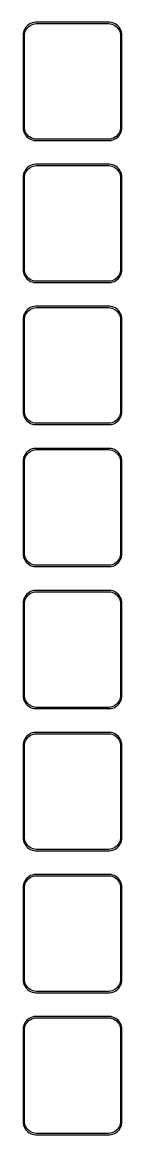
# Model space of a CAD drawing. Header units: metres. Extents: x -19 to 19, y 788 to 1588.
# Drawn here: x -18.8 to 18.8, y 1165.5 to 1588.5 of the extents above; entities that cross this region are included whole.
import ezdxf

# ---------------------------------------------------------------- set-up
doc = ezdxf.new("R2010")
doc.units = ezdxf.units.M

msp = doc.modelspace()

# ---------------------------------------------------------------- linework, layer by layer
for p, q in [((-17.7951, 1586.44), (-18.1315, 1585.91)), ((-17.3948, 1586.92), (-17.7951, 1586.44)), ((-16.9371, 1587.35), (-17.3948, 1586.92)), ((-17.3428, 1586.04), (-16.9626, 1586.5)), ((-16.9626, 1586.5), (-16.5278, 1586.91)), ((-16.4291, 1587.72), (-16.9371, 1587.35)), ((-16.5278, 1586.91), (-16.0452, 1587.26)), ((-15.8789, 1588.02), (-16.4291, 1587.72)), ((-16.0452, 1587.26), (-15.5224, 1587.55)), ((-15.2951, 1588.26), (-15.8789, 1588.02)), ((-15.5224, 1587.55), (-14.9678, 1587.77)), ((-14.6869, 1588.41), (-15.2951, 1588.26)), ((-14.9678, 1587.77), (-14.3901, 1587.92)), ((-14.0639, 1588.49), (-14.6869, 1588.41)), ((-14.3901, 1587.92), (-13.7982, 1587.99)), ((14.0639, 1588.49), (-14.0639, 1588.49)), ((-13.7982, 1587.99), (13.7982, 1587.99)), ((13.7982, 1587.99), (14.3901, 1587.92)), ((14.6869, 1588.41), (14.0639, 1588.49)), ((14.3901, 1587.92), (14.9678, 1587.77)), ((15.2951, 1588.26), (14.6869, 1588.41)), ((14.9678, 1587.77), (15.5224, 1587.55)), ((15.8789, 1588.02), (15.2951, 1588.26)), ((15.5224, 1587.55), (16.0452, 1587.26)), ((16.4291, 1587.72), (15.8789, 1588.02)), ((16.0452, 1587.26), (16.5278, 1586.91)), ((16.9371, 1587.35), (16.4291, 1587.72)), ((16.5278, 1586.91), (16.9626, 1586.5)), ((17.3948, 1586.92), (16.9371, 1587.35)), ((16.9626, 1586.5), (17.3428, 1586.04)), ((17.7951, 1586.44), (17.3948, 1586.92)), ((18.1315, 1585.91), (17.7951, 1586.44)), ((-18.7106, 1584.13), (-18.75, 1583.5)), ((-18.75, 1583.5), (-18.75, 1548.5)), ((-18.5929, 1584.74), (-18.7106, 1584.13)), ((-18.3989, 1585.34), (-18.5929, 1584.74)), ((-18.1315, 1585.91), (-18.3989, 1585.34)), ((-18.25, 1583.25), (-18.2125, 1583.85)), ((-18.25, 1548.75), (-18.25, 1583.25)), ((-18.2125, 1583.85), (-18.1008, 1584.43)), ((-18.1008, 1584.43), (-17.9164, 1585)), ((-17.9164, 1585), (-17.6624, 1585.54)), ((-17.6624, 1585.54), (-17.3428, 1586.04)), ((17.3428, 1586.04), (17.6624, 1585.54)), ((17.6624, 1585.54), (17.9164, 1585)), ((17.9164, 1585), (18.1008, 1584.43)), ((18.1008, 1584.43), (18.2125, 1583.85)), ((18.3989, 1585.34), (18.1315, 1585.91)), ((18.2125, 1583.85), (18.25, 1583.25)), ((18.25, 1583.25), (18.25, 1548.75)), ((18.5929, 1584.74), (18.3989, 1585.34)), ((18.7106, 1584.13), (18.5929, 1584.74)), ((18.75, 1583.5), (18.7106, 1584.13)), ((18.75, 1548.5), (18.75, 1583.5)), ((-18.75, 1548.5), (-18.7106, 1547.87)), ((-18.2125, 1548.15), (-18.25, 1548.75)), ((-18.1008, 1547.57), (-18.2125, 1548.15)), ((18.2125, 1548.15), (18.1008, 1547.57)), ((18.25, 1548.75), (18.2125, 1548.15)), ((18.7106, 1547.87), (18.75, 1548.5)), ((-18.7106, 1547.87), (-18.5929, 1547.26)), ((-18.5929, 1547.26), (-18.3989, 1546.66)), ((-18.3989, 1546.66), (-18.1315, 1546.09)), ((-18.1315, 1546.09), (-17.7951, 1545.56)), ((-17.9164, 1547), (-18.1008, 1547.57)), ((-17.6624, 1546.46), (-17.9164, 1547)), ((-17.7951, 1545.56), (-17.3948, 1545.08)), ((-17.3428, 1545.96), (-17.6624, 1546.46)), ((-17.3948, 1545.08), (-16.9371, 1544.65)), ((-16.9626, 1545.5), (-17.3428, 1545.96)), ((-16.5278, 1545.09), (-16.9626, 1545.5)), ((-16.9371, 1544.65), (-16.4291, 1544.28)), ((-16.0452, 1544.74), (-16.5278, 1545.09)), ((-16.4291, 1544.28), (-15.8789, 1543.98)), ((-15.5224, 1544.45), (-16.0452, 1544.74)), ((-15.8789, 1543.98), (-15.2951, 1543.74)), ((-14.9678, 1544.23), (-15.5224, 1544.45)), ((-14.3901, 1544.08), (-14.9678, 1544.23)), ((-13.7982, 1544.01), (-14.3901, 1544.08)), ((13.7982, 1544.01), (-13.7982, 1544.01)), ((14.3901, 1544.08), (13.7982, 1544.01)), ((14.9678, 1544.23), (14.3901, 1544.08)), ((15.5224, 1544.45), (14.9678, 1544.23)), ((15.2951, 1543.74), (15.8789, 1543.98)), ((16.0452, 1544.74), (15.5224, 1544.45)), ((15.8789, 1543.98), (16.4291, 1544.28)), ((16.5278, 1545.09), (16.0452, 1544.74)), ((16.4291, 1544.28), (16.9371, 1544.65)), ((16.9626, 1545.5), (16.5278, 1545.09)), ((16.9371, 1544.65), (17.3948, 1545.08)), ((17.3428, 1545.96), (16.9626, 1545.5)), ((17.6624, 1546.46), (17.3428, 1545.96)), ((17.3948, 1545.08), (17.7951, 1545.56)), ((17.9164, 1547), (17.6624, 1546.46)), ((17.7951, 1545.56), (18.1315, 1546.09)), ((18.1008, 1547.57), (17.9164, 1547)), ((18.1315, 1546.09), (18.3989, 1546.66)), ((18.3989, 1546.66), (18.5929, 1547.26)), ((18.5929, 1547.26), (18.7106, 1547.87)), ((-15.2951, 1543.74), (-14.6869, 1543.59)), ((-14.6869, 1543.59), (-14.0639, 1543.51)), ((-14.0639, 1543.51), (14.0639, 1543.51)), ((14.0639, 1543.51), (14.6869, 1543.59)), ((14.6869, 1543.59), (15.2951, 1543.74)), ((-18.3989, 1531.34), (-18.5929, 1530.74)), ((-18.1315, 1531.91), (-18.3989, 1531.34)), ((-17.7951, 1532.44), (-18.1315, 1531.91)), ((-17.9164, 1531), (-17.6624, 1531.54)), ((-17.3948, 1532.92), (-17.7951, 1532.44)), ((-17.6624, 1531.54), (-17.3428, 1532.04)), ((-16.9371, 1533.35), (-17.3948, 1532.92)), ((-17.3428, 1532.04), (-16.9626, 1532.5)), ((-16.9626, 1532.5), (-16.5278, 1532.91)), ((-16.4291, 1533.72), (-16.9371, 1533.35)), ((-16.5278, 1532.91), (-16.0452, 1533.26)), ((-15.8789, 1534.02), (-16.4291, 1533.72)), ((-16.0452, 1533.26), (-15.5224, 1533.55)), ((-15.2951, 1534.26), (-15.8789, 1534.02)), ((-15.5224, 1533.55), (-14.9678, 1533.77)), ((-14.6869, 1534.41), (-15.2951, 1534.26)), ((-14.9678, 1533.77), (-14.3901, 1533.92)), ((-14.0639, 1534.49), (-14.6869, 1534.41)), ((-14.3901, 1533.92), (-13.7982, 1533.99)), ((14.0639, 1534.49), (-14.0639, 1534.49)), ((-13.7982, 1533.99), (13.7982, 1533.99)), ((13.7982, 1533.99), (14.3901, 1533.92)), ((14.6869, 1534.41), (14.0639, 1534.49)), ((14.3901, 1533.92), (14.9678, 1533.77)), ((15.2951, 1534.26), (14.6869, 1534.41)), ((14.9678, 1533.77), (15.5224, 1533.55)), ((15.8789, 1534.02), (15.2951, 1534.26)), ((15.5224, 1533.55), (16.0452, 1533.26)), ((16.4291, 1533.72), (15.8789, 1534.02)), ((16.0452, 1533.26), (16.5278, 1532.91)), ((16.9371, 1533.35), (16.4291, 1533.72)), ((16.5278, 1532.91), (16.9626, 1532.5)), ((17.3948, 1532.92), (16.9371, 1533.35)), ((16.9626, 1532.5), (17.3428, 1532.04)), ((17.3428, 1532.04), (17.6624, 1531.54)), ((17.7951, 1532.44), (17.3948, 1532.92)), ((17.6624, 1531.54), (17.9164, 1531)), ((18.1315, 1531.91), (17.7951, 1532.44)), ((18.3989, 1531.34), (18.1315, 1531.91)), ((18.5929, 1530.74), (18.3989, 1531.34)), ((-18.7106, 1530.13), (-18.75, 1529.5)), ((-18.75, 1529.5), (-18.75, 1494.5)), ((-18.5929, 1530.74), (-18.7106, 1530.13)), ((-18.25, 1529.25), (-18.2125, 1529.85)), ((-18.25, 1494.75), (-18.25, 1529.25)), ((-18.2125, 1529.85), (-18.1008, 1530.43)), ((-18.1008, 1530.43), (-17.9164, 1531)), ((17.9164, 1531), (18.1008, 1530.43)), ((18.1008, 1530.43), (18.2125, 1529.85)), ((18.2125, 1529.85), (18.25, 1529.25)), ((18.25, 1529.25), (18.25, 1494.75)), ((18.7106, 1530.13), (18.5929, 1530.74)), ((18.75, 1529.5), (18.7106, 1530.13)), ((18.75, 1494.5), (18.75, 1529.5)), ((-18.75, 1494.5), (-18.7106, 1493.87)), ((-18.7106, 1493.87), (-18.5929, 1493.26)), ((-18.5929, 1493.26), (-18.3989, 1492.66)), ((-18.2125, 1494.15), (-18.25, 1494.75)), ((-18.1008, 1493.57), (-18.2125, 1494.15)), ((-17.9164, 1493), (-18.1008, 1493.57)), ((18.1008, 1493.57), (17.9164, 1493)), ((18.2125, 1494.15), (18.1008, 1493.57)), ((18.25, 1494.75), (18.2125, 1494.15)), ((18.3989, 1492.66), (18.5929, 1493.26)), ((18.5929, 1493.26), (18.7106, 1493.87)), ((18.7106, 1493.87), (18.75, 1494.5)), ((-18.3989, 1492.66), (-18.1315, 1492.09)), ((-18.1315, 1492.09), (-17.7951, 1491.56)), ((-17.6624, 1492.46), (-17.9164, 1493)), ((-17.7951, 1491.56), (-17.3948, 1491.08)), ((-17.3428, 1491.96), (-17.6624, 1492.46)), ((-17.3948, 1491.08), (-16.9371, 1490.65)), ((-16.9626, 1491.5), (-17.3428, 1491.96)), ((-16.5278, 1491.09), (-16.9626, 1491.5)), ((-16.9371, 1490.65), (-16.4291, 1490.28)), ((-16.0452, 1490.74), (-16.5278, 1491.09)), ((-16.4291, 1490.28), (-15.8789, 1489.98)), ((-15.5224, 1490.45), (-16.0452, 1490.74)), ((-15.8789, 1489.98), (-15.2951, 1489.74)), ((-14.9678, 1490.23), (-15.5224, 1490.45)), ((-15.2951, 1489.74), (-14.6869, 1489.59)), ((-14.3901, 1490.08), (-14.9678, 1490.23)), ((-14.6869, 1489.59), (-14.0639, 1489.51)), ((-13.7982, 1490.01), (-14.3901, 1490.08)), ((-14.0639, 1489.51), (14.0639, 1489.51)), ((13.7982, 1490.01), (-13.7982, 1490.01)), ((14.3901, 1490.08), (13.7982, 1490.01)), ((14.0639, 1489.51), (14.6869, 1489.59)), ((14.9678, 1490.23), (14.3901, 1490.08)), ((14.6869, 1489.59), (15.2951, 1489.74)), ((15.5224, 1490.45), (14.9678, 1490.23)), ((15.2951, 1489.74), (15.8789, 1489.98)), ((16.0452, 1490.74), (15.5224, 1490.45)), ((15.8789, 1489.98), (16.4291, 1490.28)), ((16.5278, 1491.09), (16.0452, 1490.74)), ((16.4291, 1490.28), (16.9371, 1490.65)), ((16.9626, 1491.5), (16.5278, 1491.09)), ((16.9371, 1490.65), (17.3948, 1491.08)), ((17.3428, 1491.96), (16.9626, 1491.5)), ((17.6624, 1492.46), (17.3428, 1491.96)), ((17.3948, 1491.08), (17.7951, 1491.56)), ((17.9164, 1493), (17.6624, 1492.46)), ((17.7951, 1491.56), (18.1315, 1492.09)), ((18.1315, 1492.09), (18.3989, 1492.66)), ((-14.0639, 1480.49), (-14.6869, 1480.41)), ((14.0639, 1480.49), (-14.0639, 1480.49)), ((14.6869, 1480.41), (14.0639, 1480.49)), ((-18.5929, 1476.74), (-18.7106, 1476.13)), ((-18.3989, 1477.34), (-18.5929, 1476.74)), ((-18.1315, 1477.91), (-18.3989, 1477.34)), ((-18.2125, 1475.85), (-18.1008, 1476.43)), ((-17.7951, 1478.44), (-18.1315, 1477.91)), ((-18.1008, 1476.43), (-17.9164, 1477)), ((-17.9164, 1477), (-17.6624, 1477.54)), ((-17.3948, 1478.92), (-17.7951, 1478.44)), ((-17.6624, 1477.54), (-17.3428, 1478.04)), ((-16.9371, 1479.35), (-17.3948, 1478.92)), ((-17.3428, 1478.04), (-16.9626, 1478.5)), ((-16.9626, 1478.5), (-16.5278, 1478.91)), ((-16.4291, 1479.72), (-16.9371, 1479.35)), ((-16.5278, 1478.91), (-16.0452, 1479.26)), ((-15.8789, 1480.02), (-16.4291, 1479.72)), ((-16.0452, 1479.26), (-15.5224, 1479.55)), ((-15.2951, 1480.26), (-15.8789, 1480.02)), ((-15.5224, 1479.55), (-14.9678, 1479.77)), ((-14.6869, 1480.41), (-15.2951, 1480.26)), ((-14.9678, 1479.77), (-14.3901, 1479.92)), ((-14.3901, 1479.92), (-13.7982, 1479.99)), ((-13.7982, 1479.99), (13.7982, 1479.99)), ((13.7982, 1479.99), (14.3901, 1479.92)), ((14.3901, 1479.92), (14.9678, 1479.77)), ((15.2951, 1480.26), (14.6869, 1480.41)), ((14.9678, 1479.77), (15.5224, 1479.55)), ((15.8789, 1480.02), (15.2951, 1480.26)), ((15.5224, 1479.55), (16.0452, 1479.26)), ((16.4291, 1479.72), (15.8789, 1480.02)), ((16.0452, 1479.26), (16.5278, 1478.91)), ((16.9371, 1479.35), (16.4291, 1479.72)), ((16.5278, 1478.91), (16.9626, 1478.5)), ((17.3948, 1478.92), (16.9371, 1479.35)), ((16.9626, 1478.5), (17.3428, 1478.04)), ((17.3428, 1478.04), (17.6624, 1477.54)), ((17.7951, 1478.44), (17.3948, 1478.92)), ((17.6624, 1477.54), (17.9164, 1477)), ((18.1315, 1477.91), (17.7951, 1478.44)), ((17.9164, 1477), (18.1008, 1476.43)), ((18.1008, 1476.43), (18.2125, 1475.85)), ((18.3989, 1477.34), (18.1315, 1477.91)), ((18.5929, 1476.74), (18.3989, 1477.34)), ((18.7106, 1476.13), (18.5929, 1476.74)), ((-18.7106, 1476.13), (-18.75, 1475.5)), ((-18.75, 1475.5), (-18.75, 1440.5)), ((-18.25, 1475.25), (-18.2125, 1475.85)), ((-18.25, 1440.75), (-18.25, 1475.25)), ((18.2125, 1475.85), (18.25, 1475.25)), ((18.25, 1475.25), (18.25, 1440.75)), ((18.75, 1475.5), (18.7106, 1476.13)), ((18.75, 1440.5), (18.75, 1475.5)), ((-18.75, 1440.5), (-18.7106, 1439.87)), ((-18.7106, 1439.87), (-18.5929, 1439.26)), ((-18.5929, 1439.26), (-18.3989, 1438.66)), ((-18.3989, 1438.66), (-18.1315, 1438.09)), ((-18.2125, 1440.15), (-18.25, 1440.75)), ((-18.1008, 1439.57), (-18.2125, 1440.15)), ((-17.9164, 1439), (-18.1008, 1439.57)), ((-17.6624, 1438.46), (-17.9164, 1439)), ((-17.3428, 1437.96), (-17.6624, 1438.46)), ((17.6624, 1438.46), (17.3428, 1437.96)), ((17.9164, 1439), (17.6624, 1438.46)), ((18.1008, 1439.57), (17.9164, 1439)), ((18.2125, 1440.15), (18.1008, 1439.57)), ((18.1315, 1438.09), (18.3989, 1438.66)), ((18.25, 1440.75), (18.2125, 1440.15)), ((18.3989, 1438.66), (18.5929, 1439.26)), ((18.5929, 1439.26), (18.7106, 1439.87)), ((18.7106, 1439.87), (18.75, 1440.5)), ((-18.1315, 1438.09), (-17.7951, 1437.56)), ((-17.7951, 1437.56), (-17.3948, 1437.08)), ((-17.3948, 1437.08), (-16.9371, 1436.65)), ((-16.9626, 1437.5), (-17.3428, 1437.96)), ((-16.5278, 1437.09), (-16.9626, 1437.5)), ((-16.9371, 1436.65), (-16.4291, 1436.28)), ((-16.0452, 1436.74), (-16.5278, 1437.09)), ((-16.4291, 1436.28), (-15.8789, 1435.98)), ((-15.5224, 1436.45), (-16.0452, 1436.74)), ((-15.8789, 1435.98), (-15.2951, 1435.74)), ((-14.9678, 1436.23), (-15.5224, 1436.45)), ((-15.2951, 1435.74), (-14.6869, 1435.59)), ((-14.3901, 1436.08), (-14.9678, 1436.23)), ((-14.6869, 1435.59), (-14.0639, 1435.51)), ((-13.7982, 1436.01), (-14.3901, 1436.08)), ((-14.0639, 1435.51), (14.0639, 1435.51)), ((13.7982, 1436.01), (-13.7982, 1436.01)), ((14.3901, 1436.08), (13.7982, 1436.01)), ((14.0639, 1435.51), (14.6869, 1435.59)), ((14.9678, 1436.23), (14.3901, 1436.08)), ((14.6869, 1435.59), (15.2951, 1435.74)), ((15.5224, 1436.45), (14.9678, 1436.23)), ((15.2951, 1435.74), (15.8789, 1435.98)), ((16.0452, 1436.74), (15.5224, 1436.45)), ((15.8789, 1435.98), (16.4291, 1436.28)), ((16.5278, 1437.09), (16.0452, 1436.74)), ((16.4291, 1436.28), (16.9371, 1436.65)), ((16.9626, 1437.5), (16.5278, 1437.09)), ((16.9371, 1436.65), (17.3948, 1437.08)), ((17.3428, 1437.96), (16.9626, 1437.5)), ((17.3948, 1437.08), (17.7951, 1437.56)), ((17.7951, 1437.56), (18.1315, 1438.09)), ((-16.4291, 1425.72), (-16.9371, 1425.35)), ((-15.8789, 1426.02), (-16.4291, 1425.72)), ((-16.0452, 1425.26), (-15.5224, 1425.55)), ((-15.2951, 1426.26), (-15.8789, 1426.02)), ((-15.5224, 1425.55), (-14.9678, 1425.77)), ((-14.6869, 1426.41), (-15.2951, 1426.26)), ((-14.9678, 1425.77), (-14.3901, 1425.92)), ((-14.0639, 1426.49), (-14.6869, 1426.41)), ((-14.3901, 1425.92), (-13.7982, 1425.99)), ((14.0639, 1426.49), (-14.0639, 1426.49)), ((-13.7982, 1425.99), (13.7982, 1425.99)), ((13.7982, 1425.99), (14.3901, 1425.92)), ((14.6869, 1426.41), (14.0639, 1426.49)), ((14.3901, 1425.92), (14.9678, 1425.77)), ((15.2951, 1426.26), (14.6869, 1426.41)), ((14.9678, 1425.77), (15.5224, 1425.55)), ((15.8789, 1426.02), (15.2951, 1426.26)), ((15.5224, 1425.55), (16.0452, 1425.26)), ((16.4291, 1425.72), (15.8789, 1426.02)), ((16.9371, 1425.35), (16.4291, 1425.72)), ((-18.7106, 1422.13), (-18.75, 1421.5)), ((-18.75, 1421.5), (-18.75, 1386.5)), ((-18.5929, 1422.74), (-18.7106, 1422.13)), ((-18.3989, 1423.34), (-18.5929, 1422.74)), ((-18.1315, 1423.91), (-18.3989, 1423.34)), ((-18.25, 1421.25), (-18.2125, 1421.85)), ((-18.25, 1386.75), (-18.25, 1421.25)), ((-18.2125, 1421.85), (-18.1008, 1422.43)), ((-17.7951, 1424.44), (-18.1315, 1423.91)), ((-18.1008, 1422.43), (-17.9164, 1423)), ((-17.9164, 1423), (-17.6624, 1423.54)), ((-17.3948, 1424.92), (-17.7951, 1424.44)), ((-17.6624, 1423.54), (-17.3428, 1424.04)), ((-16.9371, 1425.35), (-17.3948, 1424.92)), ((-17.3428, 1424.04), (-16.9626, 1424.5)), ((-16.9626, 1424.5), (-16.5278, 1424.91)), ((-16.5278, 1424.91), (-16.0452, 1425.26)), ((16.0452, 1425.26), (16.5278, 1424.91)), ((16.5278, 1424.91), (16.9626, 1424.5)), ((17.3948, 1424.92), (16.9371, 1425.35)), ((16.9626, 1424.5), (17.3428, 1424.04)), ((17.3428, 1424.04), (17.6624, 1423.54)), ((17.7951, 1424.44), (17.3948, 1424.92)), ((17.6624, 1423.54), (17.9164, 1423)), ((18.1315, 1423.91), (17.7951, 1424.44)), ((17.9164, 1423), (18.1008, 1422.43)), ((18.1008, 1422.43), (18.2125, 1421.85)), ((18.3989, 1423.34), (18.1315, 1423.91)), ((18.2125, 1421.85), (18.25, 1421.25)), ((18.25, 1421.25), (18.25, 1386.75)), ((18.5929, 1422.74), (18.3989, 1423.34)), ((18.7106, 1422.13), (18.5929, 1422.74)), ((18.75, 1421.5), (18.7106, 1422.13)), ((18.75, 1386.5), (18.75, 1421.5)), ((-18.75, 1386.5), (-18.7106, 1385.87)), ((-18.7106, 1385.87), (-18.5929, 1385.26)), ((-18.5929, 1385.26), (-18.3989, 1384.66)), ((-18.3989, 1384.66), (-18.1315, 1384.09)), ((-18.2125, 1386.15), (-18.25, 1386.75)), ((-18.1008, 1385.57), (-18.2125, 1386.15)), ((-18.1315, 1384.09), (-17.7951, 1383.56)), ((-17.9164, 1385), (-18.1008, 1385.57)), ((-17.6624, 1384.46), (-17.9164, 1385)), ((-17.7951, 1383.56), (-17.3948, 1383.08)), ((-17.3428, 1383.96), (-17.6624, 1384.46)), ((-16.9626, 1383.5), (-17.3428, 1383.96)), ((-16.5278, 1383.09), (-16.9626, 1383.5)), ((16.9626, 1383.5), (16.5278, 1383.09)), ((17.3428, 1383.96), (16.9626, 1383.5)), ((17.6624, 1384.46), (17.3428, 1383.96)), ((17.3948, 1383.08), (17.7951, 1383.56)), ((17.9164, 1385), (17.6624, 1384.46)), ((17.7951, 1383.56), (18.1315, 1384.09)), ((18.1008, 1385.57), (17.9164, 1385)), ((18.2125, 1386.15), (18.1008, 1385.57)), ((18.1315, 1384.09), (18.3989, 1384.66)), ((18.25, 1386.75), (18.2125, 1386.15)), ((18.3989, 1384.66), (18.5929, 1385.26)), ((18.5929, 1385.26), (18.7106, 1385.87)), ((18.7106, 1385.87), (18.75, 1386.5)), ((-17.3948, 1383.08), (-16.9371, 1382.65)), ((-16.9371, 1382.65), (-16.4291, 1382.28)), ((-16.0452, 1382.74), (-16.5278, 1383.09)), ((-16.4291, 1382.28), (-15.8789, 1381.98)), ((-15.5224, 1382.45), (-16.0452, 1382.74)), ((-15.8789, 1381.98), (-15.2951, 1381.74)), ((-14.9678, 1382.23), (-15.5224, 1382.45)), ((-15.2951, 1381.74), (-14.6869, 1381.59)), ((-14.3901, 1382.08), (-14.9678, 1382.23)), ((-14.6869, 1381.59), (-14.0639, 1381.51)), ((-13.7982, 1382.01), (-14.3901, 1382.08)), ((-14.0639, 1381.51), (14.0639, 1381.51)), ((13.7982, 1382.01), (-13.7982, 1382.01)), ((14.3901, 1382.08), (13.7982, 1382.01)), ((14.0639, 1381.51), (14.6869, 1381.59)), ((14.9678, 1382.23), (14.3901, 1382.08)), ((14.6869, 1381.59), (15.2951, 1381.74)), ((15.5224, 1382.45), (14.9678, 1382.23)), ((15.2951, 1381.74), (15.8789, 1381.98)), ((16.0452, 1382.74), (15.5224, 1382.45)), ((15.8789, 1381.98), (16.4291, 1382.28)), ((16.5278, 1383.09), (16.0452, 1382.74)), ((16.4291, 1382.28), (16.9371, 1382.65)), ((16.9371, 1382.65), (17.3948, 1383.08)), ((-17.3948, 1370.92), (-17.7951, 1370.44)), ((-16.9371, 1371.35), (-17.3948, 1370.92)), ((-17.3428, 1370.04), (-16.9626, 1370.5)), ((-16.9626, 1370.5), (-16.5278, 1370.91)), ((-16.4291, 1371.72), (-16.9371, 1371.35)), ((-16.5278, 1370.91), (-16.0452, 1371.26)), ((-15.8789, 1372.02), (-16.4291, 1371.72)), ((-16.0452, 1371.26), (-15.5224, 1371.55)), ((-15.2951, 1372.26), (-15.8789, 1372.02)), ((-15.5224, 1371.55), (-14.9678, 1371.77)), ((-14.6869, 1372.41), (-15.2951, 1372.26)), ((-14.9678, 1371.77), (-14.3901, 1371.92)), ((-14.0639, 1372.49), (-14.6869, 1372.41)), ((-14.3901, 1371.92), (-13.7982, 1371.99)), ((14.0639, 1372.49), (-14.0639, 1372.49)), ((-13.7982, 1371.99), (13.7982, 1371.99)), ((13.7982, 1371.99), (14.3901, 1371.92)), ((14.6869, 1372.41), (14.0639, 1372.49)), ((14.3901, 1371.92), (14.9678, 1371.77)), ((15.2951, 1372.26), (14.6869, 1372.41)), ((14.9678, 1371.77), (15.5224, 1371.55)), ((15.8789, 1372.02), (15.2951, 1372.26)), ((15.5224, 1371.55), (16.0452, 1371.26)), ((16.4291, 1371.72), (15.8789, 1372.02)), ((16.0452, 1371.26), (16.5278, 1370.91)), ((16.9371, 1371.35), (16.4291, 1371.72)), ((16.5278, 1370.91), (16.9626, 1370.5)), ((17.3948, 1370.92), (16.9371, 1371.35)), ((16.9626, 1370.5), (17.3428, 1370.04)), ((17.7951, 1370.44), (17.3948, 1370.92)), ((-18.7106, 1368.13), (-18.75, 1367.5)), ((-18.75, 1367.5), (-18.75, 1332.5)), ((-18.5929, 1368.74), (-18.7106, 1368.13)), ((-18.3989, 1369.34), (-18.5929, 1368.74)), ((-18.1315, 1369.91), (-18.3989, 1369.34)), ((-18.25, 1367.25), (-18.2125, 1367.85)), ((-18.25, 1332.75), (-18.25, 1367.25)), ((-18.2125, 1367.85), (-18.1008, 1368.43)), ((-17.7951, 1370.44), (-18.1315, 1369.91)), ((-18.1008, 1368.43), (-17.9164, 1369)), ((-17.9164, 1369), (-17.6624, 1369.54)), ((-17.6624, 1369.54), (-17.3428, 1370.04)), ((17.3428, 1370.04), (17.6624, 1369.54)), ((17.6624, 1369.54), (17.9164, 1369)), ((18.1315, 1369.91), (17.7951, 1370.44)), ((17.9164, 1369), (18.1008, 1368.43)), ((18.1008, 1368.43), (18.2125, 1367.85)), ((18.3989, 1369.34), (18.1315, 1369.91)), ((18.2125, 1367.85), (18.25, 1367.25)), ((18.25, 1367.25), (18.25, 1332.75)), ((18.5929, 1368.74), (18.3989, 1369.34)), ((18.7106, 1368.13), (18.5929, 1368.74)), ((18.75, 1367.5), (18.7106, 1368.13)), ((18.75, 1332.5), (18.75, 1367.5)), ((-18.75, 1332.5), (-18.7106, 1331.87)), ((-18.2125, 1332.15), (-18.25, 1332.75)), ((18.25, 1332.75), (18.2125, 1332.15)), ((18.7106, 1331.87), (18.75, 1332.5)), ((-18.7106, 1331.87), (-18.5929, 1331.26)), ((-18.5929, 1331.26), (-18.3989, 1330.66)), ((-18.3989, 1330.66), (-18.1315, 1330.09)), ((-18.1008, 1331.57), (-18.2125, 1332.15)), ((-18.1315, 1330.09), (-17.7951, 1329.56)), ((-17.9164, 1331), (-18.1008, 1331.57)), ((-17.6624, 1330.46), (-17.9164, 1331)), ((-17.7951, 1329.56), (-17.3948, 1329.08)), ((-17.3428, 1329.96), (-17.6624, 1330.46)), ((-17.3948, 1329.08), (-16.9371, 1328.65)), ((-16.9626, 1329.5), (-17.3428, 1329.96)), ((-16.5278, 1329.09), (-16.9626, 1329.5)), ((-16.9371, 1328.65), (-16.4291, 1328.28)), ((-16.0452, 1328.74), (-16.5278, 1329.09)), ((-16.4291, 1328.28), (-15.8789, 1327.98)), ((-15.5224, 1328.45), (-16.0452, 1328.74)), ((-14.9678, 1328.23), (-15.5224, 1328.45)), ((-14.3901, 1328.08), (-14.9678, 1328.23)), ((14.9678, 1328.23), (14.3901, 1328.08)), ((15.5224, 1328.45), (14.9678, 1328.23)), ((16.0452, 1328.74), (15.5224, 1328.45)), ((15.8789, 1327.98), (16.4291, 1328.28)), ((16.5278, 1329.09), (16.0452, 1328.74)), ((16.4291, 1328.28), (16.9371, 1328.65)), ((16.9626, 1329.5), (16.5278, 1329.09)), ((16.9371, 1328.65), (17.3948, 1329.08)), ((17.3428, 1329.96), (16.9626, 1329.5)), ((17.6624, 1330.46), (17.3428, 1329.96)), ((17.3948, 1329.08), (17.7951, 1329.56)), ((17.9164, 1331), (17.6624, 1330.46)), ((17.7951, 1329.56), (18.1315, 1330.09)), ((18.1008, 1331.57), (17.9164, 1331)), ((18.2125, 1332.15), (18.1008, 1331.57)), ((18.1315, 1330.09), (18.3989, 1330.66)), ((18.3989, 1330.66), (18.5929, 1331.26)), ((18.5929, 1331.26), (18.7106, 1331.87)), ((-15.8789, 1327.98), (-15.2951, 1327.74)), ((-15.2951, 1327.74), (-14.6869, 1327.59)), ((-14.6869, 1327.59), (-14.0639, 1327.51)), ((-13.7982, 1328.01), (-14.3901, 1328.08)), ((-14.0639, 1327.51), (14.0639, 1327.51)), ((13.7982, 1328.01), (-13.7982, 1328.01)), ((14.3901, 1328.08), (13.7982, 1328.01)), ((14.0639, 1327.51), (14.6869, 1327.59)), ((14.6869, 1327.59), (15.2951, 1327.74)), ((15.2951, 1327.74), (15.8789, 1327.98)), ((-18.1315, 1315.91), (-18.3989, 1315.34)), ((-17.7951, 1316.44), (-18.1315, 1315.91)), ((-17.9164, 1315), (-17.6624, 1315.54)), ((-17.3948, 1316.92), (-17.7951, 1316.44)), ((-17.6624, 1315.54), (-17.3428, 1316.04)), ((-16.9371, 1317.35), (-17.3948, 1316.92)), ((-17.3428, 1316.04), (-16.9626, 1316.5)), ((-16.9626, 1316.5), (-16.5278, 1316.91)), ((-16.4291, 1317.72), (-16.9371, 1317.35)), ((-16.5278, 1316.91), (-16.0452, 1317.26)), ((-15.8789, 1318.02), (-16.4291, 1317.72)), ((-16.0452, 1317.26), (-15.5224, 1317.55)), ((-15.2951, 1318.26), (-15.8789, 1318.02)), ((-15.5224, 1317.55), (-14.9678, 1317.77)), ((-14.6869, 1318.41), (-15.2951, 1318.26)), ((-14.9678, 1317.77), (-14.3901, 1317.92)), ((-14.0639, 1318.49), (-14.6869, 1318.41)), ((-14.3901, 1317.92), (-13.7982, 1317.99)), ((14.0639, 1318.49), (-14.0639, 1318.49)), ((-13.7982, 1317.99), (13.7982, 1317.99)), ((13.7982, 1317.99), (14.3901, 1317.92)), ((14.6869, 1318.41), (14.0639, 1318.49)), ((14.3901, 1317.92), (14.9678, 1317.77)), ((15.2951, 1318.26), (14.6869, 1318.41)), ((14.9678, 1317.77), (15.5224, 1317.55)), ((15.8789, 1318.02), (15.2951, 1318.26)), ((15.5224, 1317.55), (16.0452, 1317.26)), ((16.4291, 1317.72), (15.8789, 1318.02)), ((16.0452, 1317.26), (16.5278, 1316.91)), ((16.9371, 1317.35), (16.4291, 1317.72)), ((16.5278, 1316.91), (16.9626, 1316.5)), ((17.3948, 1316.92), (16.9371, 1317.35)), ((16.9626, 1316.5), (17.3428, 1316.04)), ((17.3428, 1316.04), (17.6624, 1315.54)), ((17.7951, 1316.44), (17.3948, 1316.92)), ((17.6624, 1315.54), (17.9164, 1315)), ((18.1315, 1315.91), (17.7951, 1316.44)), ((18.3989, 1315.34), (18.1315, 1315.91)), ((-18.7106, 1314.13), (-18.75, 1313.5)), ((-18.75, 1313.5), (-18.75, 1278.5)), ((-18.5929, 1314.74), (-18.7106, 1314.13)), ((-18.3989, 1315.34), (-18.5929, 1314.74)), ((-18.25, 1313.25), (-18.2125, 1313.85)), ((-18.25, 1278.75), (-18.25, 1313.25)), ((-18.2125, 1313.85), (-18.1008, 1314.43)), ((-18.1008, 1314.43), (-17.9164, 1315)), ((17.9164, 1315), (18.1008, 1314.43)), ((18.1008, 1314.43), (18.2125, 1313.85)), ((18.2125, 1313.85), (18.25, 1313.25)), ((18.25, 1313.25), (18.25, 1278.75)), ((18.5929, 1314.74), (18.3989, 1315.34)), ((18.7106, 1314.13), (18.5929, 1314.74)), ((18.75, 1313.5), (18.7106, 1314.13)), ((18.75, 1278.5), (18.75, 1313.5)), ((-18.75, 1278.5), (-18.7106, 1277.87)), ((-18.7106, 1277.87), (-18.5929, 1277.26)), ((-18.2125, 1278.15), (-18.25, 1278.75)), ((-18.1008, 1277.57), (-18.2125, 1278.15)), ((-17.9164, 1277), (-18.1008, 1277.57)), ((18.1008, 1277.57), (17.9164, 1277)), ((18.2125, 1278.15), (18.1008, 1277.57)), ((18.25, 1278.75), (18.2125, 1278.15)), ((18.5929, 1277.26), (18.7106, 1277.87)), ((18.7106, 1277.87), (18.75, 1278.5)), ((-18.5929, 1277.26), (-18.3989, 1276.66)), ((-18.3989, 1276.66), (-18.1315, 1276.09)), ((-18.1315, 1276.09), (-17.7951, 1275.56)), ((-17.6624, 1276.46), (-17.9164, 1277)), ((-17.7951, 1275.56), (-17.3948, 1275.08)), ((-17.3428, 1275.96), (-17.6624, 1276.46)), ((-17.3948, 1275.08), (-16.9371, 1274.65)), ((-16.9626, 1275.5), (-17.3428, 1275.96)), ((-16.5278, 1275.09), (-16.9626, 1275.5)), ((-16.9371, 1274.65), (-16.4291, 1274.28)), ((-16.0452, 1274.74), (-16.5278, 1275.09)), ((-16.4291, 1274.28), (-15.8789, 1273.98)), ((-15.5224, 1274.45), (-16.0452, 1274.74)), ((-15.8789, 1273.98), (-15.2951, 1273.74)), ((-14.9678, 1274.23), (-15.5224, 1274.45)), ((-15.2951, 1273.74), (-14.6869, 1273.59)), ((-14.3901, 1274.08), (-14.9678, 1274.23)), ((-14.6869, 1273.59), (-14.0639, 1273.51)), ((-13.7982, 1274.01), (-14.3901, 1274.08)), ((-14.0639, 1273.51), (14.0639, 1273.51)), ((13.7982, 1274.01), (-13.7982, 1274.01)), ((14.3901, 1274.08), (13.7982, 1274.01)), ((14.0639, 1273.51), (14.6869, 1273.59)), ((14.9678, 1274.23), (14.3901, 1274.08)), ((14.6869, 1273.59), (15.2951, 1273.74)), ((15.5224, 1274.45), (14.9678, 1274.23)), ((15.2951, 1273.74), (15.8789, 1273.98)), ((16.0452, 1274.74), (15.5224, 1274.45)), ((15.8789, 1273.98), (16.4291, 1274.28)), ((16.5278, 1275.09), (16.0452, 1274.74)), ((16.4291, 1274.28), (16.9371, 1274.65)), ((16.9626, 1275.5), (16.5278, 1275.09)), ((16.9371, 1274.65), (17.3948, 1275.08)), ((17.3428, 1275.96), (16.9626, 1275.5)), ((17.6624, 1276.46), (17.3428, 1275.96)), ((17.3948, 1275.08), (17.7951, 1275.56)), ((17.9164, 1277), (17.6624, 1276.46)), ((17.7951, 1275.56), (18.1315, 1276.09)), ((18.1315, 1276.09), (18.3989, 1276.66)), ((18.3989, 1276.66), (18.5929, 1277.26)), ((-18.5929, 1260.74), (-18.7106, 1260.13)), ((-18.3989, 1261.34), (-18.5929, 1260.74)), ((-18.1315, 1261.91), (-18.3989, 1261.34)), ((-17.7951, 1262.44), (-18.1315, 1261.91)), ((-18.1008, 1260.43), (-17.9164, 1261)), ((-17.9164, 1261), (-17.6624, 1261.54)), ((-17.3948, 1262.92), (-17.7951, 1262.44)), ((-17.6624, 1261.54), (-17.3428, 1262.04)), ((-16.9371, 1263.35), (-17.3948, 1262.92)), ((-17.3428, 1262.04), (-16.9626, 1262.5)), ((-16.9626, 1262.5), (-16.5278, 1262.91)), ((-16.4291, 1263.72), (-16.9371, 1263.35)), ((-16.5278, 1262.91), (-16.0452, 1263.26)), ((-15.8789, 1264.02), (-16.4291, 1263.72)), ((-16.0452, 1263.26), (-15.5224, 1263.55)), ((-15.2951, 1264.26), (-15.8789, 1264.02)), ((-15.5224, 1263.55), (-14.9678, 1263.77)), ((-14.6869, 1264.41), (-15.2951, 1264.26)), ((-14.9678, 1263.77), (-14.3901, 1263.92)), ((-14.0639, 1264.49), (-14.6869, 1264.41)), ((-14.3901, 1263.92), (-13.7982, 1263.99)), ((14.0639, 1264.49), (-14.0639, 1264.49)), ((-13.7982, 1263.99), (13.7982, 1263.99)), ((13.7982, 1263.99), (14.3901, 1263.92)), ((14.6869, 1264.41), (14.0639, 1264.49)), ((14.3901, 1263.92), (14.9678, 1263.77)), ((15.2951, 1264.26), (14.6869, 1264.41)), ((14.9678, 1263.77), (15.5224, 1263.55)), ((15.8789, 1264.02), (15.2951, 1264.26)), ((15.5224, 1263.55), (16.0452, 1263.26)), ((16.4291, 1263.72), (15.8789, 1264.02)), ((16.0452, 1263.26), (16.5278, 1262.91)), ((16.9371, 1263.35), (16.4291, 1263.72)), ((16.5278, 1262.91), (16.9626, 1262.5)), ((17.3948, 1262.92), (16.9371, 1263.35)), ((16.9626, 1262.5), (17.3428, 1262.04)), ((17.3428, 1262.04), (17.6624, 1261.54)), ((17.7951, 1262.44), (17.3948, 1262.92)), ((17.6624, 1261.54), (17.9164, 1261)), ((18.1315, 1261.91), (17.7951, 1262.44)), ((17.9164, 1261), (18.1008, 1260.43)), ((18.3989, 1261.34), (18.1315, 1261.91)), ((18.5929, 1260.74), (18.3989, 1261.34)), ((18.7106, 1260.13), (18.5929, 1260.74)), ((-18.7106, 1260.13), (-18.75, 1259.5)), ((-18.75, 1259.5), (-18.75, 1224.5)), ((-18.25, 1259.25), (-18.2125, 1259.85)), ((-18.25, 1224.75), (-18.25, 1259.25)), ((-18.2125, 1259.85), (-18.1008, 1260.43)), ((18.1008, 1260.43), (18.2125, 1259.85)), ((18.2125, 1259.85), (18.25, 1259.25)), ((18.25, 1259.25), (18.25, 1224.75)), ((18.75, 1259.5), (18.7106, 1260.13)), ((18.75, 1224.5), (18.75, 1259.5)), ((-18.75, 1224.5), (-18.7106, 1223.87)), ((-18.7106, 1223.87), (-18.5929, 1223.26)), ((-18.5929, 1223.26), (-18.3989, 1222.66)), ((-18.3989, 1222.66), (-18.1315, 1222.09)), ((-18.2125, 1224.15), (-18.25, 1224.75)), ((-18.1008, 1223.57), (-18.2125, 1224.15)), ((-17.9164, 1223), (-18.1008, 1223.57)), ((-17.6624, 1222.46), (-17.9164, 1223)), ((-17.3428, 1221.96), (-17.6624, 1222.46)), ((17.6624, 1222.46), (17.3428, 1221.96)), ((17.9164, 1223), (17.6624, 1222.46)), ((18.1008, 1223.57), (17.9164, 1223)), ((18.2125, 1224.15), (18.1008, 1223.57)), ((18.1315, 1222.09), (18.3989, 1222.66)), ((18.25, 1224.75), (18.2125, 1224.15)), ((18.3989, 1222.66), (18.5929, 1223.26)), ((18.5929, 1223.26), (18.7106, 1223.87)), ((18.7106, 1223.87), (18.75, 1224.5)), ((-18.1315, 1222.09), (-17.7951, 1221.56)), ((-17.7951, 1221.56), (-17.3948, 1221.08)), ((-17.3948, 1221.08), (-16.9371, 1220.65)), ((-16.9626, 1221.5), (-17.3428, 1221.96)), ((-16.5278, 1221.09), (-16.9626, 1221.5)), ((-16.9371, 1220.65), (-16.4291, 1220.28)), ((-16.0452, 1220.74), (-16.5278, 1221.09)), ((-16.4291, 1220.28), (-15.8789, 1219.98)), ((-15.5224, 1220.45), (-16.0452, 1220.74)), ((-15.8789, 1219.98), (-15.2951, 1219.74)), ((-14.9678, 1220.23), (-15.5224, 1220.45)), ((-15.2951, 1219.74), (-14.6869, 1219.59)), ((-14.3901, 1220.08), (-14.9678, 1220.23)), ((-14.6869, 1219.59), (-14.0639, 1219.51)), ((-13.7982, 1220.01), (-14.3901, 1220.08)), ((-14.0639, 1219.51), (14.0639, 1219.51)), ((13.7982, 1220.01), (-13.7982, 1220.01)), ((14.3901, 1220.08), (13.7982, 1220.01)), ((14.0639, 1219.51), (14.6869, 1219.59)), ((14.9678, 1220.23), (14.3901, 1220.08)), ((14.6869, 1219.59), (15.2951, 1219.74)), ((15.5224, 1220.45), (14.9678, 1220.23)), ((15.2951, 1219.74), (15.8789, 1219.98)), ((16.0452, 1220.74), (15.5224, 1220.45)), ((15.8789, 1219.98), (16.4291, 1220.28)), ((16.5278, 1221.09), (16.0452, 1220.74)), ((16.4291, 1220.28), (16.9371, 1220.65)), ((16.9626, 1221.5), (16.5278, 1221.09)), ((16.9371, 1220.65), (17.3948, 1221.08)), ((17.3428, 1221.96), (16.9626, 1221.5)), ((17.3948, 1221.08), (17.7951, 1221.56)), ((17.7951, 1221.56), (18.1315, 1222.09)), ((-15.8789, 1210.02), (-16.4291, 1209.72)), ((-15.2951, 1210.26), (-15.8789, 1210.02)), ((-15.5224, 1209.55), (-14.9678, 1209.77)), ((-14.6869, 1210.41), (-15.2951, 1210.26)), ((-14.9678, 1209.77), (-14.3901, 1209.92)), ((-14.0639, 1210.49), (-14.6869, 1210.41)), ((-14.3901, 1209.92), (-13.7982, 1209.99)), ((14.0639, 1210.49), (-14.0639, 1210.49)), ((-13.7982, 1209.99), (13.7982, 1209.99)), ((13.7982, 1209.99), (14.3901, 1209.92)), ((14.6869, 1210.41), (14.0639, 1210.49)), ((14.3901, 1209.92), (14.9678, 1209.77)), ((15.2951, 1210.26), (14.6869, 1210.41)), ((14.9678, 1209.77), (15.5224, 1209.55)), ((15.8789, 1210.02), (15.2951, 1210.26)), ((16.4291, 1209.72), (15.8789, 1210.02)), ((-18.7106, 1206.13), (-18.75, 1205.5)), ((-18.75, 1205.5), (-18.75, 1170.5)), ((-18.5929, 1206.74), (-18.7106, 1206.13)), ((-18.3989, 1207.34), (-18.5929, 1206.74)), ((-18.1315, 1207.91), (-18.3989, 1207.34)), ((-18.25, 1205.25), (-18.2125, 1205.85)), ((-18.2125, 1205.85), (-18.1008, 1206.43)), ((-17.7951, 1208.44), (-18.1315, 1207.91)), ((-18.1008, 1206.43), (-17.9164, 1207)), ((-17.9164, 1207), (-17.6624, 1207.54)), ((-17.3948, 1208.92), (-17.7951, 1208.44)), ((-17.6624, 1207.54), (-17.3428, 1208.04)), ((-16.9371, 1209.35), (-17.3948, 1208.92)), ((-17.3428, 1208.04), (-16.9626, 1208.5)), ((-16.9626, 1208.5), (-16.5278, 1208.91)), ((-16.4291, 1209.72), (-16.9371, 1209.35)), ((-16.5278, 1208.91), (-16.0452, 1209.26)), ((-16.0452, 1209.26), (-15.5224, 1209.55)), ((15.5224, 1209.55), (16.0452, 1209.26)), ((16.0452, 1209.26), (16.5278, 1208.91)), ((16.9371, 1209.35), (16.4291, 1209.72)), ((16.5278, 1208.91), (16.9626, 1208.5)), ((17.3948, 1208.92), (16.9371, 1209.35)), ((16.9626, 1208.5), (17.3428, 1208.04)), ((17.3428, 1208.04), (17.6624, 1207.54)), ((17.7951, 1208.44), (17.3948, 1208.92)), ((17.6624, 1207.54), (17.9164, 1207)), ((18.1315, 1207.91), (17.7951, 1208.44)), ((17.9164, 1207), (18.1008, 1206.43)), ((18.1008, 1206.43), (18.2125, 1205.85)), ((18.3989, 1207.34), (18.1315, 1207.91)), ((18.2125, 1205.85), (18.25, 1205.25)), ((18.5929, 1206.74), (18.3989, 1207.34)), ((18.7106, 1206.13), (18.5929, 1206.74)), ((18.75, 1205.5), (18.7106, 1206.13)), ((18.75, 1170.5), (18.75, 1205.5)), ((-18.25, 1170.75), (-18.25, 1205.25)), ((18.25, 1205.25), (18.25, 1170.75)), ((-18.75, 1170.5), (-18.7106, 1169.87)), ((-18.7106, 1169.87), (-18.5929, 1169.26)), ((-18.5929, 1169.26), (-18.3989, 1168.66)), ((-18.3989, 1168.66), (-18.1315, 1168.09)), ((-18.2125, 1170.15), (-18.25, 1170.75)), ((-18.1008, 1169.57), (-18.2125, 1170.15)), ((-18.1315, 1168.09), (-17.7951, 1167.56)), ((-17.9164, 1169), (-18.1008, 1169.57)), ((-17.6624, 1168.46), (-17.9164, 1169)), ((-17.7951, 1167.56), (-17.3948, 1167.08)), ((-17.3428, 1167.96), (-17.6624, 1168.46)), ((-16.9626, 1167.5), (-17.3428, 1167.96)), ((-16.5278, 1167.09), (-16.9626, 1167.5)), ((16.9626, 1167.5), (16.5278, 1167.09)), ((17.3428, 1167.96), (16.9626, 1167.5)), ((17.6624, 1168.46), (17.3428, 1167.96)), ((17.3948, 1167.08), (17.7951, 1167.56)), ((17.9164, 1169), (17.6624, 1168.46)), ((17.7951, 1167.56), (18.1315, 1168.09)), ((18.1008, 1169.57), (17.9164, 1169)), ((18.2125, 1170.15), (18.1008, 1169.57)), ((18.1315, 1168.09), (18.3989, 1168.66)), ((18.25, 1170.75), (18.2125, 1170.15)), ((18.3989, 1168.66), (18.5929, 1169.26)), ((18.5929, 1169.26), (18.7106, 1169.87)), ((18.7106, 1169.87), (18.75, 1170.5)), ((-17.3948, 1167.08), (-16.9371, 1166.65)), ((-16.9371, 1166.65), (-16.4291, 1166.28)), ((-16.0452, 1166.74), (-16.5278, 1167.09)), ((-16.4291, 1166.28), (-15.8789, 1165.98)), ((-15.5224, 1166.45), (-16.0452, 1166.74)), ((-15.8789, 1165.98), (-15.2951, 1165.74)), ((-14.9678, 1166.23), (-15.5224, 1166.45)), ((-15.2951, 1165.74), (-14.6869, 1165.59)), ((-14.3901, 1166.08), (-14.9678, 1166.23)), ((-14.6869, 1165.59), (-14.0639, 1165.51)), ((-13.7982, 1166.01), (-14.3901, 1166.08)), ((-14.0639, 1165.51), (14.0639, 1165.51)), ((13.7982, 1166.01), (-13.7982, 1166.01)), ((14.3901, 1166.08), (13.7982, 1166.01)), ((14.0639, 1165.51), (14.6869, 1165.59)), ((14.9678, 1166.23), (14.3901, 1166.08)), ((14.6869, 1165.59), (15.2951, 1165.74)), ((15.5224, 1166.45), (14.9678, 1166.23)), ((15.2951, 1165.74), (15.8789, 1165.98)), ((16.0452, 1166.74), (15.5224, 1166.45)), ((15.8789, 1165.98), (16.4291, 1166.28)), ((16.5278, 1167.09), (16.0452, 1166.74)), ((16.4291, 1166.28), (16.9371, 1166.65)), ((16.9371, 1166.65), (17.3948, 1167.08))]:
    msp.add_line(p, q)

doc.saveas('drawing.dxf')
